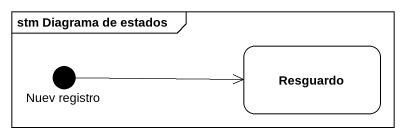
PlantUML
@startuml
mainframe stm Diagrama de estados
hide empty description
state "Nuev registro" as Nuev_registro <<start>>
state Resguardo
Nuev_registro -right-> Resguardo
@enduml
